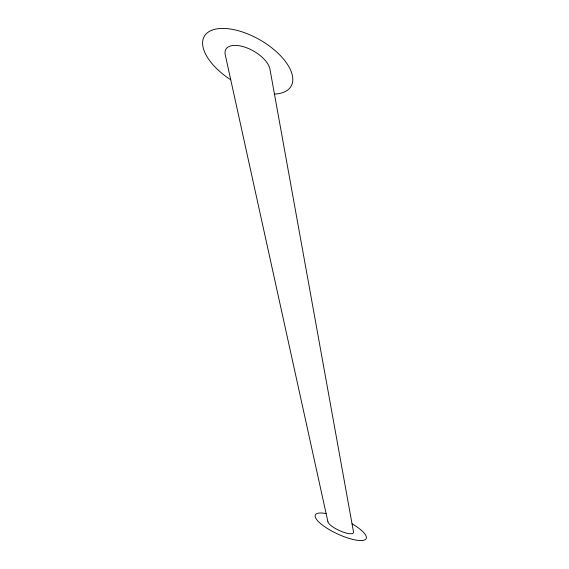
<?xml version="1.0" encoding="UTF-8"?>
<svg xmlns="http://www.w3.org/2000/svg" width="569" height="569" viewBox="0 0 569 569"><rect width="100%" height="100%" fill="white"/><g stroke="black" fill="none" stroke-linecap="round" stroke-linejoin="round"><path stroke-width="0.85" d="M230.751 79.802A50.065 24.652 29.9 0 1 209.684 31.231A50.065 24.652 29.9 0 1 278.533 53.728A50.065 24.652 29.9 0 1 274.45 94.077M352.033 523.786A28.037 7.859 24.9 0 1 361.592 540.536A28.037 7.859 24.9 0 1 322.488 525.13A28.037 7.859 24.9 0 1 326.108 513.572M327.929 521.83L225.253 54.795A25.022 12.319 29.9 0 1 244.613 47.063A25.022 12.319 29.9 0 1 269.969 69.226L353.505 531.944A14.019 3.926 24.9 0 1 341.649 531.531A14.019 3.926 24.9 0 1 327.929 521.83"/></g></svg>
